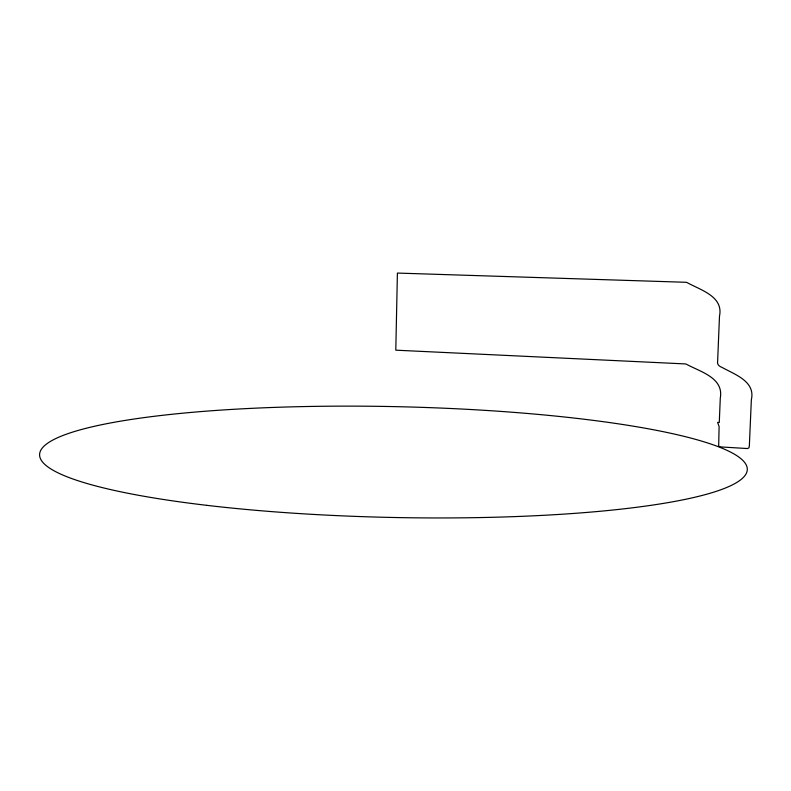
<?xml version="1.0" encoding="UTF-8"?>
<svg xmlns="http://www.w3.org/2000/svg" width="791" height="791" viewBox="0 0 791 791"><rect width="100%" height="100%" fill="white"/><g stroke="black" fill="none" stroke-linecap="round" stroke-linejoin="round"><path stroke-width="1.19" d="M749.403 444.651L751.351 399.781C755.682 381.232 734.542 374.44 722.005 367.39C719.335 366.48 716.814 364.404 717.635 361.24L719.494 316.192C723.725 296.328 700.51 290.099 687.142 282.605A6.644 6.555 -11.8 0 0 685.955 282.288L397.408 273.073L395.797 350.176L685.253 363.919A7.01 6.882 16.4 0 1 686.44 364.236C700.203 371.819 724.062 377.742 720.285 398.13L719.276 422.493L717.605 422.404L719.108 426.547L718.673 446.144L720.819 446.935L747.455 448.546L748.988 447.825L749.374 445.234M206.916 505.35A353.953 55.439 1.2 0 0 747.119 470.971A353.953 55.439 1.2 0 0 226.226 409.758A353.953 55.439 1.2 0 0 206.916 505.35"/></g></svg>
